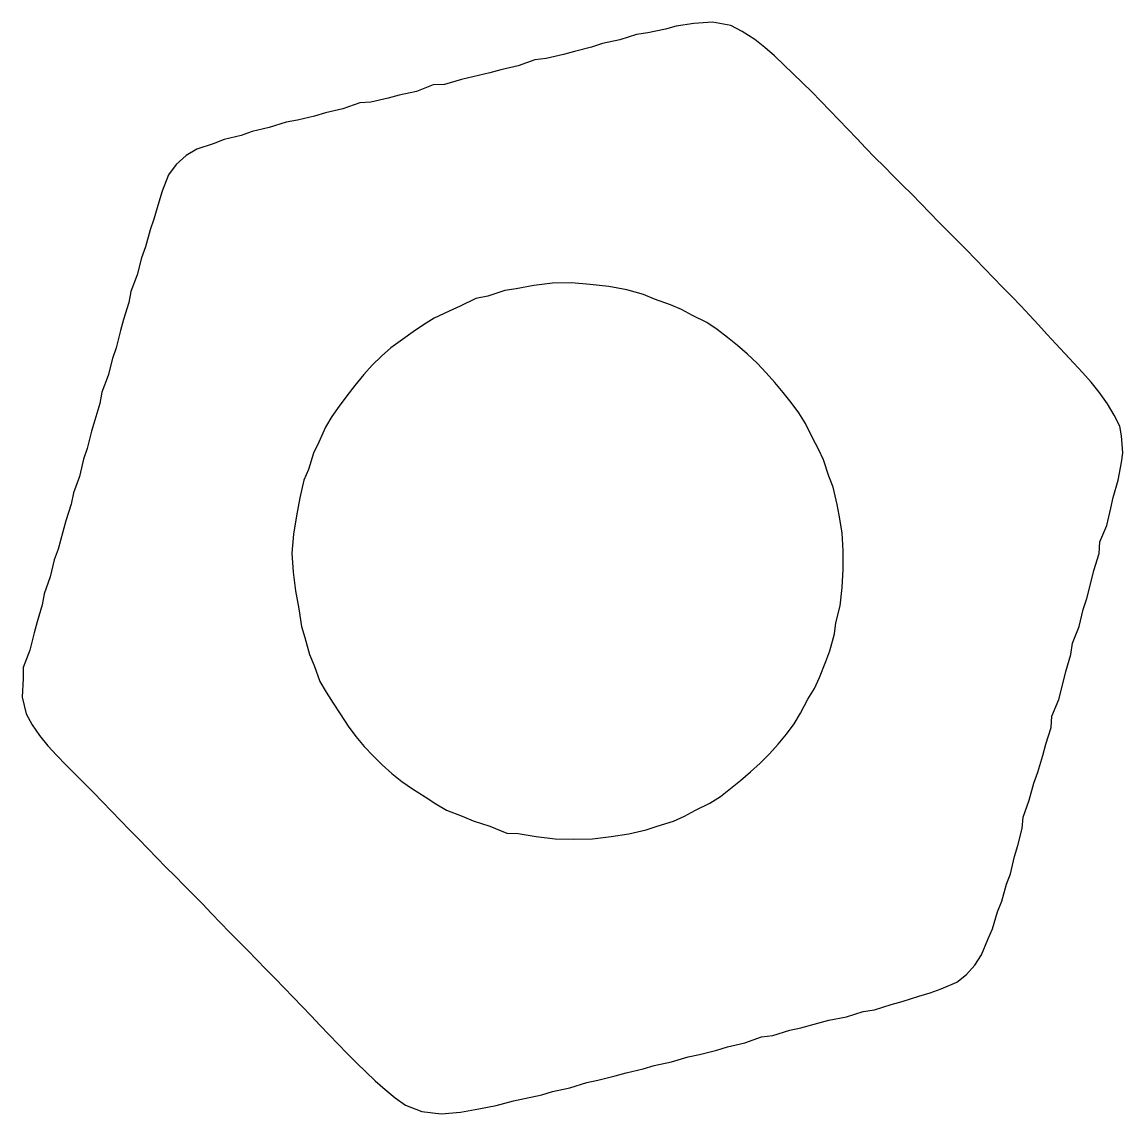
# Model space of a CAD drawing. Extents: x 496.7 to 554.6, y 294.3 to 351.8.
import ezdxf

# ---------------------------------------------------------------- set-up
doc = ezdxf.new("R2010")
doc.units = 0
doc.layers.get('0').update_dxf_attribs({"linetype": 'CONTINUOUS'})

msp = doc.modelspace()

# ---------------------------------------------------------------- linework, layer by layer
for points in [[(496.891, 315.379), (497.198, 314.802), (497.586, 314.243), (498.026, 313.705), (498.496, 313.19), (498.978, 312.701), (499.46, 312.219), (499.944, 311.733), (500.425, 311.245), (500.905, 310.758), (501.379, 310.269), (501.853, 309.775), (502.331, 309.277), (502.809, 308.789), (503.284, 308.302), (503.763, 307.812), (504.245, 307.319), (504.727, 306.833), (505.211, 306.349), (505.693, 305.865), (506.168, 305.377), (506.639, 304.882), (507.113, 304.386), (507.597, 303.894), (508.079, 303.408), (508.554, 302.922), (509.029, 302.43), (509.51, 301.936), (509.989, 301.449), (510.466, 300.961), (510.94, 300.468), (511.414, 299.975), (511.887, 299.481), (512.362, 298.985), (512.836, 298.49), (513.307, 297.995), (513.784, 297.502), (514.27, 297.012), (514.763, 296.537), (515.265, 296.067), (515.779, 295.605), (516.305, 295.166), (516.856, 294.784), (517.721, 294.446), (518.743, 294.318), (519.756, 294.414), (520.712, 294.594), (521.637, 294.767), (522.54, 295.009), (523.119, 295.13), (524.034, 295.323), (524.604, 295.495), (525.515, 295.695), (526.401, 295.978), (526.99, 296.093), (527.89, 296.332), (528.468, 296.49), (529.378, 296.694), (529.948, 296.878), (530.862, 297.072), (531.747, 297.334), (532.339, 297.457), (533.245, 297.684), (533.817, 297.855), (534.725, 298.065), (535.607, 298.376), (536.203, 298.442), (537.092, 298.724), (537.678, 298.852), (538.573, 299.103), (539.154, 299.255), (540.074, 299.439), (540.957, 299.707), (541.552, 299.804), (542.437, 300.081), (543.018, 300.246), (543.891, 300.527), (544.48, 300.696), (545.07, 300.9), (545.88, 301.256), (546.394, 301.661), (546.843, 302.15), (547.187, 302.689), (547.515, 303.503), (547.774, 304.073), (548.029, 304.954), (548.258, 305.519), (548.504, 306.41), (548.714, 306.971), (548.932, 307.879), (549.097, 308.449), (549.325, 309.358), (549.38, 309.955), (549.702, 310.84), (549.944, 311.74), (550.146, 312.318), (550.414, 313.196), (550.574, 313.784), (550.847, 314.664), (550.894, 315.261), (551.255, 316.134), (551.48, 317.041), (551.627, 317.613), (551.89, 318.515), (551.982, 319.114), (552.321, 319.981), (552.544, 320.886), (552.732, 321.453), (552.965, 322.357), (553.104, 322.936), (553.384, 323.826), (553.424, 324.452), (553.784, 325.298), (553.999, 326.211), (554.123, 326.784), (554.386, 327.689), (554.562, 328.616), (554.637, 329.139), (554.565, 330.02), (554.47, 330.532), (554.178, 331.115), (553.817, 331.706), (553.382, 332.327), (552.955, 332.848), (552.506, 333.358), (552.04, 333.859), (551.571, 334.359), (551.107, 334.863), (550.647, 335.37), (550.187, 335.876), (549.723, 336.379), (549.254, 336.876), (548.78, 337.369), (548.301, 337.858), (547.824, 338.348), (547.347, 338.839), (546.87, 339.33), (546.389, 339.817), (545.906, 340.303), (545.425, 340.791), (544.948, 341.28), (544.47, 341.77), (543.991, 342.259), (543.511, 342.747), (543.029, 343.232), (542.543, 343.715), (542.058, 344.2), (541.579, 344.69), (541.104, 345.182), (540.629, 345.674), (540.152, 346.167), (539.676, 346.659), (539.203, 347.151), (538.727, 347.644), (538.248, 348.132), (537.763, 348.615), (537.274, 349.093), (536.781, 349.564), (536.284, 350.029), (535.777, 350.477), (535.253, 350.897), (534.588, 351.325), (533.992, 351.631), (533.028, 351.816), (532.043, 351.737), (531.106, 351.589), (530.541, 351.447), (529.619, 351.25), (529.029, 351.167), (528.135, 350.883), (527.224, 350.684), (526.646, 350.492), (525.751, 350.268), (525.172, 350.109), (524.269, 349.887), (523.668, 349.82), (522.789, 349.5), (521.877, 349.304), (521.301, 349.138), (520.398, 348.921), (519.813, 348.792), (518.919, 348.53), (518.317, 348.512), (517.434, 348.163), (516.525, 347.957), (515.95, 347.814), (515.04, 347.596), (514.444, 347.568), (513.552, 347.244), (512.643, 347.032), (512.064, 346.867), (511.165, 346.639), (510.579, 346.548), (509.679, 346.268), (508.779, 346.05), (508.202, 345.849), (507.31, 345.621), (506.724, 345.409), (505.871, 345.126), (505.31, 344.783), (504.786, 344.311), (504.382, 343.766), (504.036, 342.917), (503.862, 342.328), (503.614, 341.436), (503.417, 340.865), (503.175, 339.973), (502.956, 339.404), (502.72, 338.509), (502.4, 337.633), (502.281, 337.044), (502.002, 336.151), (501.846, 335.575), (501.623, 334.668), (501.426, 334.104), (501.199, 333.204), (500.868, 332.334), (500.76, 331.737), (500.494, 330.844), (500.331, 330.268), (500.102, 329.366), (499.909, 328.797), (499.692, 327.891), (499.383, 327.019), (499.252, 326.429), (498.973, 325.545), (498.806, 324.964), (498.571, 324.065), (498.366, 323.497), (498.141, 322.593), (497.838, 321.711), (497.73, 321.122), (497.461, 320.231), (497.297, 319.655), (497.074, 318.748), (496.724, 317.82), (496.725, 317.252), (496.665, 316.271), (496.891, 315.379)], [(513.841, 314.731), (514.246, 314.192), (514.684, 313.674), (515.147, 313.174), (515.633, 312.696), (516.138, 312.241), (516.663, 311.818), (517.22, 311.445), (517.894, 311.02), (518.454, 310.649), (519.015, 310.312), (519.847, 310.001), (520.419, 309.748), (521.299, 309.476), (522.192, 309.105), (522.791, 309.091), (523.739, 308.922), (524.73, 308.803), (525.719, 308.78), (526.707, 308.81), (527.679, 308.922), (528.625, 309.073), (529.533, 309.274), (530.108, 309.469), (530.972, 309.738), (531.546, 310.008), (532.131, 310.32), (532.875, 310.684), (533.435, 311.043), (533.975, 311.451), (534.504, 311.883), (535.023, 312.327), (535.533, 312.791), (536.025, 313.283), (536.481, 313.792), (536.916, 314.319), (537.319, 314.858), (537.655, 315.429), (538.048, 316.163), (538.39, 316.727), (538.652, 317.308), (538.983, 318.136), (539.201, 318.71), (539.438, 319.605), (539.52, 320.172), (539.751, 321.081), (539.847, 322.034), (539.907, 322.998), (539.908, 323.964), (539.847, 324.922), (539.7, 325.848), (539.582, 326.414), (539.377, 327.323), (539.152, 327.896), (538.874, 328.755), (538.6, 329.331), (538.289, 329.912), (537.927, 330.667), (537.574, 331.23), (537.169, 331.773), (536.743, 332.307), (536.3, 332.835), (535.845, 333.35), (535.366, 333.85), (534.861, 334.327), (534.341, 334.779), (533.812, 335.211), (533.276, 335.619), (532.722, 335.987), (531.972, 336.368), (531.391, 336.674), (530.816, 336.93), (529.963, 337.225), (529.393, 337.465), (528.506, 337.712), (527.556, 337.881), (526.583, 338.003), (525.599, 338.083), (524.606, 338.062), (523.617, 337.935), (522.676, 337.772), (522.089, 337.677), (521.191, 337.382), (520.564, 337.261), (519.744, 336.859), (519.157, 336.583), (518.371, 336.229), (517.812, 335.873), (517.257, 335.494), (516.697, 335.107), (516.088, 334.656), (515.586, 334.227), (515.109, 333.753), (514.661, 333.251), (514.189, 332.682), (513.768, 332.138), (513.36, 331.593), (512.972, 331.046), (512.642, 330.484), (512.298, 329.693), (512.015, 329.12), (511.742, 328.254), (511.503, 327.686), (511.296, 326.768), (511.12, 325.819), (510.963, 324.845), (510.871, 323.841), (510.939, 322.844), (511.07, 321.862), (511.236, 320.913), (511.389, 319.981), (511.552, 319.406), (511.809, 318.515), (512.055, 317.928), (512.35, 317.093), (512.68, 316.527), (513.055, 315.955), (513.421, 315.38), (513.841, 314.731)]]:
    msp.add_lwpolyline(points)

doc.saveas('drawing.dxf')
